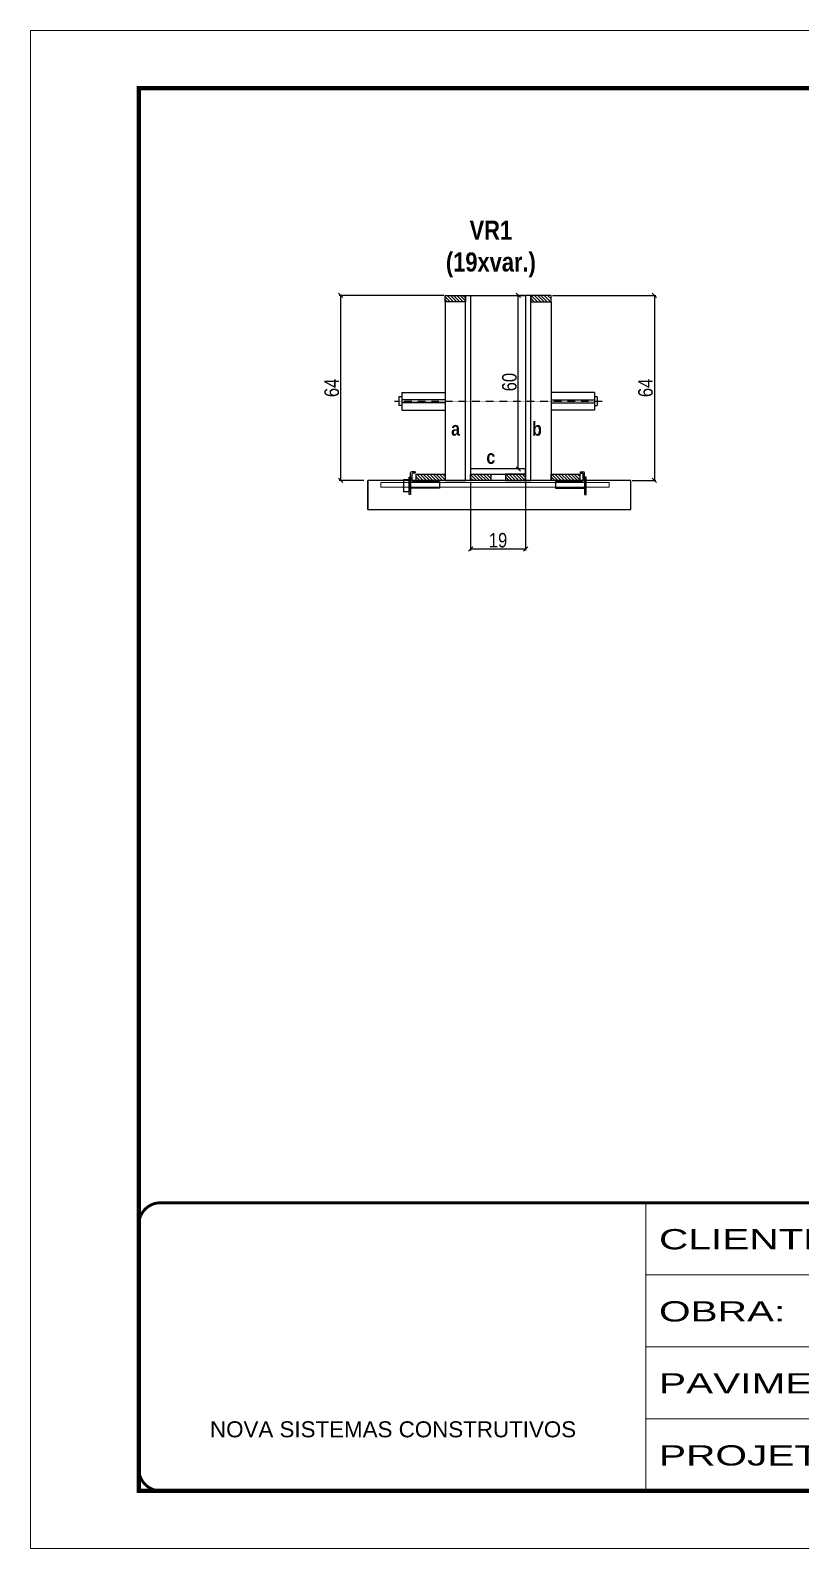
# Model space of a CAD drawing. Extents: x 3309 to 9590, y -2522 to 14608.
# Drawn here: x 3309 to 3842, y 8964 to 10014 of the extents above; entities that cross this region are included whole.
import ezdxf

# ---------------------------------------------------------------- set-up
doc = ezdxf.new("R2010")
doc.units = 0
for name, pattern in [('CONTINUO', [0]), ('DASHED', [0.75, 0.5, -0.25]), ('HIDDEN', [0.375, 0.25, -0.125])]:
    doc.linetypes.add(name, pattern=pattern)
for name, color, linetype in [('barrote', 251, 'Continuous'), ('COTA', 241, 'Continuous'), ('detalhes', 4, 'Continuous'), ('NOMENCLATURA', 7, 'Continuous'), ('Painéis', 200, 'Continuous'), ('presilha', 1, 'Continuous'), ('SARR_2.2x10', 60, 'Continuous'), ('SARR_2.2x7', 40, 'Continuous'), ('SARR_3.5x7', 81, 'Continuous'), ('TENSOR', 3, 'Continuous')]:
    doc.layers.add(name, color=color, linetype=linetype)
for name, color, linetype, lineweight in [('CONCRETO', 251, 'Continuous', 25), ('Folhas', 255, 'Continuous', 9), ('SARRAFO DE PRESSAO', 251, 'DASHED', 9), ('SCO-___-LAJ', 2, 'Continuous', 0)]:
    doc.layers.add(name, color=color, linetype=linetype, lineweight=lineweight)
doc.styles.add('ARIAL', font='arial.ttf')
doc.styles.add('COTA TECNICA 2X', font='techl___.ttf', dxfattribs={"height": 10})
doc.styles.add('TECNICA', font='techb___.ttf', dxfattribs={"height": 10})
doc.styles.add('Tecnologia', font='')
doc.styles.get('Tecnologia').set_extended_font_data('Forgotten Futurist')
doc.dimstyles.new('SECAO', dxfattribs={"dimscale": 0.333333, "dimtxt": 5, "dimasz": 9, "dimexe": 3, "dimexo": 3, "dimgap": 3, "dimtad": 1, "dimdec": 1, "dimlfac": 0.5, "dimzin": 12, "dimdsep": 46, "dimtxsty": 'COTA TECNICA 2X', "dimblk1": 'OBLIQUE', "dimblk2": 'OBLIQUE', "dimsah": 1, "dimcen": 0.9, "dimclrd": 4, "dimclre": 4, "dimclrt": 240, "dimadec": 1, "dimazin": 3, "dimtfac": 1, "dimtdec": 1, "dimtmove": 0, "dimatfit": 3, "dimfxl": 1, "dimtolj": 1, "dimtzin": 12, "dimarcsym": 0})
pattern_1 = [(135, (36849.3665, -113809.8887), (-1.122532015, -1.122532015), [])]

# ---------------------------------------------------------------- blocks, each defined once
blk = doc.blocks.new('9999999999')
at = {"color": 30, "linetype": 'CONTINUO'}
for p, q in [((98564.6, 34230.2), (98564.6, 34429.4)), ((98564.6, 34379.6), (99584, 34379.6)), ((98564.6, 34329.8), (99488, 34329.8)), ((98564.6, 34280), (99488, 34280))]:
    blk.add_line(p, q, dxfattribs=at)
at = {"color": 30, "linetype": 'CONTINUO', "const_width": 2}
blk.add_lwpolyline([(99584, 34230.2), (99584, 34414.4, 0.414214), (99569, 34429.4), (98229, 34429.4, 0.414214), (98214, 34414.4), (98214, 34245.2, 0.414214), (98229, 34230.2), (99584, 34230.2)], format="xyb", dxfattribs=at)
at = {"layer": 'Folhas'}
blk.add_lwpolyline([(98139, 34190.2), (99624, 34190.2), (99624, 35240.2), (98139, 35240.2)], close=True, dxfattribs=at)
at = {"layer": 'Folhas', "color": 30, "const_width": 3}
blk.add_lwpolyline([(98214, 34230.2), (99584, 34230.2), (99584, 35200.2), (98214, 35200.2)], close=True, dxfattribs=at)
at = {"color": 7, "linetype": 'Continuous', "ltscale": 5, "style": 'ARIAL'}
blk.add_text('NOVA SISTEMAS CONSTRUTIVOS', height=11.059, dxfattribs=at).set_placement((98263.2, 34267.2))
at = {"layer": 'Folhas', "color": 7, "style": 'Tecnologia', "width": 1.5}
for s, p in [('CLIENTE:', (98573.7, 34397.2)), ('OBRA:', (98573.7, 34347.3)), ('PAVIMENTO:', (98573.7, 34297.5)), ('PROJETO:', (98573.7, 34247.7))]:
    blk.add_text(s, height=14, dxfattribs=at).set_placement(p)
blk = doc.blocks.new('_Oblique')
at = {"color": 0, "linetype": 'ByBlock', "lineweight": -2}
blk.add_line((-0.5, -0.5), (0.5, 0.5), dxfattribs=at)
blk = doc.blocks.new('*D562')
at = {"layer": 'COTA', "color": 4, "lineweight": -2, "transparency": 16777216}
for p, q in [((3613.8, 9701.3), (3613.8, 9653.8)), ((3651.8, 9701.3), (3651.8, 9653.8)), ((3651.8, 9654.8), (3613.8, 9654.8))]:
    blk.add_line(p, q, dxfattribs=at)
at = {"layer": 'Defpoints', "color": 0, "transparency": 16777216}
for p in [(3613.8, 9702.3), (3651.8, 9702.3), (3613.8, 9654.8)]:
    blk.add_point(p, dxfattribs=at)
at = {"layer": 'COTA', "color": 4, "lineweight": -2, "transparency": 16777216, "xscale": 3, "yscale": 3, "zscale": 3, "rotation": 180}
blk.add_blockref('_Oblique', (3613.8, 9654.8), dxfattribs=at)
at = {"layer": 'COTA', "color": 4, "lineweight": -2, "transparency": 16777216, "xscale": 3, "yscale": 3, "zscale": 3}
blk.add_blockref('_Oblique', (3651.8, 9654.8), dxfattribs=at)
at = {"layer": 'COTA', "color": 240, "transparency": 16777216, "insert": (3632.8, 9660.9), "char_height": 10, "attachment_point": 5, "style": 'COTA TECNICA 2X'}
blk.add_mtext('\\A1;19', dxfattribs=at)
blk = doc.blocks.new('PRESILHA METÁLICA 1')
at = {"layer": 'presilha'}
for p, q in [((7.5, 10.6), (7.5, 19.9)), ((12, 21), (8.6, 21)), ((9, 11.6), (9, 18.9)), ((12, 19.5), (9.6, 19.5)), ((12, 21), (12, 19.5)), ((0, 13), (6, 13)), ((0, 13), (0, 0)), ((6, 0), (0, 0)), ((6, 15.5), (7.5, 15.5)), ((6, -2.5), (6, 15.5)), ((6, 13), (6, 0)), ((7.5, 15.5), (7.5, -2.5)), ((37.5, 4.1), (7.5, 4.1)), ((37.5, 11), (9.6, 11)), ((37.5, 11), (37.5, 4.1)), ((7.5, -2.5), (6, -2.5))]:
    blk.add_line(p, q, dxfattribs=at)
for centre, radius, start, end in [((8.6, 19.9), 1.14, 90, 180), ((9.6, 18.9), 0.57, 90, 180), ((9.6, 11.6), 0.57, 180, 270)]:
    blk.add_arc(centre, radius, start, end, dxfattribs=at)
blk = doc.blocks.new('PRESILHA METÁLICA 2')
at = {"layer": 'presilha'}
for p, q in [((-5.2, 23.5), (-5.2, 22)), ((-5.2, 23.5), (-1.9, 23.5)), ((-5.2, 22), (-2.8, 22)), ((-2.2, 14.1), (-2.2, 21.4)), ((0.8, 18), (-0.8, 18)), ((-0.8, 18), (-0.8, 0)), ((-0.8, 14.6), (-0.8, 22.4)), ((0.8, 0), (0.8, 18)), ((-30.8, 13.5), (-30.8, 6.6)), ((-30.8, 13.5), (-2.8, 13.5)), ((-30.8, 6.6), (-0.8, 6.6)), ((-0.8, 0), (0.8, 0))]:
    blk.add_line(p, q, dxfattribs=at)
for centre, radius, start, end in [((-2.8, 21.4), 0.57, 0, 90), ((-1.9, 22.4), 1.14, 0, 90), ((-2.8, 14.1), 0.57, 270, 0)]:
    blk.add_arc(centre, radius, start, end, dxfattribs=at)
blk = doc.blocks.new('*D563')
at = {"layer": 'COTA', "color": 4, "lineweight": -2, "transparency": 16777216}
for p, q in [((3670.4, 9830.3), (3741.9, 9830.3)), ((3740.9, 9830.3), (3740.9, 9702.3)), ((3725.6, 9702.3), (3741.9, 9702.3))]:
    blk.add_line(p, q, dxfattribs=at)
at = {"layer": 'Defpoints', "color": 0, "transparency": 16777216}
for p in [(3669.4, 9830.3), (3724.6, 9702.3), (3740.9, 9702.3)]:
    blk.add_point(p, dxfattribs=at)
at = {"layer": 'COTA', "color": 4, "lineweight": -2, "transparency": 16777216, "xscale": 3, "yscale": 3, "zscale": 3}
for p, rotation in [((3740.9, 9830.3), 90), ((3740.9, 9702.3), 270)]:
    blk.add_blockref('_Oblique', p, dxfattribs=dict(at, rotation=rotation))
at = {"layer": 'COTA', "color": 240, "transparency": 16777216, "insert": (3734.8, 9766.3), "char_height": 10, "attachment_point": 5, "rotation": 90, "style": 'COTA TECNICA 2X'}
blk.add_mtext('\\A1;64', dxfattribs=at)
blk = doc.blocks.new('*D564')
at = {"layer": 'COTA', "color": 4, "lineweight": -2, "transparency": 16777216}
for p, q in [((3595.2, 9830.3), (3522.9, 9830.3)), ((3523.9, 9830.3), (3523.9, 9702.3)), ((3540, 9702.3), (3522.9, 9702.3))]:
    blk.add_line(p, q, dxfattribs=at)
at = {"layer": 'Defpoints', "color": 0, "transparency": 16777216}
for p in [(3596.2, 9830.3), (3523.9, 9702.3), (3541, 9702.3)]:
    blk.add_point(p, dxfattribs=at)
at = {"layer": 'COTA', "color": 4, "lineweight": -2, "transparency": 16777216, "xscale": 3, "yscale": 3, "zscale": 3}
for p, rotation in [((3523.9, 9830.3), 90), ((3523.9, 9702.3), 270)]:
    blk.add_blockref('_Oblique', p, dxfattribs=dict(at, rotation=rotation))
at = {"layer": 'COTA', "color": 240, "transparency": 16777216, "insert": (3517.8, 9766.3), "char_height": 10, "attachment_point": 5, "rotation": 90, "style": 'COTA TECNICA 2X'}
blk.add_mtext('\\A1;64', dxfattribs=at)
blk = doc.blocks.new('*D565')
at = {"layer": 'COTA', "color": 4, "lineweight": -2, "transparency": 16777216}
for p, q in [((3650.8, 9830.3), (3645.8, 9830.3)), ((3646.8, 9710.3), (3646.8, 9830.3)), ((3650.8, 9710.3), (3645.8, 9710.3))]:
    blk.add_line(p, q, dxfattribs=at)
at = {"layer": 'Defpoints', "color": 0, "transparency": 16777216}
for p in [(3646.8, 9830.3), (3651.8, 9830.3), (3651.8, 9710.3)]:
    blk.add_point(p, dxfattribs=at)
at = {"layer": 'COTA', "color": 4, "lineweight": -2, "transparency": 16777216, "xscale": 3, "yscale": 3, "zscale": 3}
for p, rotation in [((3646.8, 9830.3), 90), ((3646.8, 9710.3), 270)]:
    blk.add_blockref('_Oblique', p, dxfattribs=dict(at, rotation=rotation))
at = {"layer": 'COTA', "color": 240, "transparency": 16777216, "insert": (3640.7, 9770.3), "char_height": 10, "attachment_point": 5, "rotation": 90, "style": 'COTA TECNICA 2X'}
blk.add_mtext('\\A1;60', dxfattribs=at)

msp = doc.modelspace()

# ---------------------------------------------------------------- hatches: boundary and pattern name
at = {"layer": 'SARR_2.2x10'}
h = msp.add_hatch(dxfattribs=at)
h.set_pattern_fill('ANSI31', color=256, scale=0.5, angle=90)
h.set_pattern_definition([(135, (36769.7665, -113809.8887), (-1.122532015, -1.122532015), [])])
h.paths.add_polyline_path([(3576.23, 9706.68), (3576.23, 9702.28), (3596.23, 9702.28), (3596.23, 9706.68)])
h = msp.add_hatch(dxfattribs=at)
h.set_pattern_fill('ANSI31', color=256, scale=0.5, angle=90)
h.set_pattern_definition([(135, (36862.9665, -113809.8887), (-1.122532015, -1.122532015), [])])
h.paths.add_polyline_path([(3669.43, 9706.68), (3669.43, 9702.28), (3689.43, 9702.28), (3689.43, 9706.68)])
at = {"layer": 'SARR_2.2x7'}
h = msp.add_hatch(dxfattribs=at)
h.set_pattern_fill('ANSI31', color=256, scale=0.5, angle=90)
h.set_pattern_definition([(135, (36763.7665, -113686.2887), (-1.122532015, -1.122532015), [])])
h.paths.add_polyline_path([(3610.23, 9830.28), (3610.23, 9825.88), (3596.23, 9825.88), (3596.23, 9830.28)])
h = msp.add_hatch(dxfattribs=at)
h.set_pattern_fill('ANSI31', color=256, scale=0.5, angle=90)
h.set_pattern_definition([(135, (36783.7665, -113686.2887), (-1.122532015, -1.122532015), [])])
h.paths.add_polyline_path([(3655.43, 9830.28), (3655.43, 9825.88), (3669.43, 9825.88), (3669.43, 9830.28)])
h = msp.add_hatch(dxfattribs=at)
h.set_pattern_fill('ANSI31', color=256, scale=0.5, angle=90)
h.set_pattern_definition(pattern_1)
h.paths.add_polyline_path([(3627.83, 9702.28), (3627.83, 9706.68), (3613.83, 9706.68), (3613.83, 9702.28)])
h = msp.add_hatch(dxfattribs=at)
h.set_pattern_fill('ANSI31', color=256, scale=0.5, angle=90)
h.set_pattern_definition(pattern_1)
h.paths.add_polyline_path([(3637.83, 9706.68), (3637.83, 9702.28), (3651.83, 9702.28), (3651.83, 9706.68)])

# ---------------------------------------------------------------- linework, layer by layer
at = {"ltscale": 3}
for p, q in [((3564.23, 9760.01), (3564.23, 9754.01)), ((3566.23, 9760.01), (3564.23, 9760.01)), ((3566.23, 9763.01), (3566.23, 9751.01)), ((3566.23, 9763.01), (3596.23, 9763.01)), ((3596.23, 9758.01), (3566.23, 9758.01)), ((3596.23, 9756.01), (3566.23, 9756.01)), ((3699.43, 9763.01), (3669.43, 9763.01)), ((3669.43, 9758.01), (3699.43, 9758.01)), ((3669.43, 9756.01), (3699.43, 9756.01)), ((3699.43, 9763.01), (3699.43, 9751.01)), ((3701.43, 9760.01), (3699.43, 9760.01)), ((3701.43, 9760.01), (3701.43, 9754.01)), ((3566.23, 9754.01), (3564.23, 9754.01)), ((3566.23, 9751.01), (3596.23, 9751.01)), ((3699.43, 9751.01), (3669.43, 9751.01)), ((3699.43, 9754.01), (3701.43, 9754.01))]:
    msp.add_line(p, q, dxfattribs=at)
at = {"layer": 'barrote'}
msp.add_lwpolyline([(3542.77, 9682.28), (3724.69, 9682.28), (3724.69, 9702.28), (3542.77, 9702.28)], close=True, dxfattribs=at)
at = {"layer": 'CONCRETO', "linetype": 'Continuous'}
msp.add_line((3613.83, 9830.28), (3651.83, 9830.28), dxfattribs=at)
at = {"layer": 'detalhes', "color": 250}
msp.add_line((3542.77, 9682.28), (3542.77, 9702.28), dxfattribs=at)
at = {"layer": 'Painéis', "linetype": 'Continuous'}
for points in [[(3610.23, 9702.28), (3610.23, 9830.28), (3613.83, 9830.28), (3613.83, 9702.28)], [(3655.43, 9702.28), (3655.43, 9830.28), (3651.83, 9830.28), (3651.83, 9702.28)], [(3651.83, 9710.28), (3613.83, 9710.28), (3613.83, 9706.68), (3651.83, 9706.68)]]:
    msp.add_lwpolyline(points, close=True, dxfattribs=at)
at = {"layer": 'SARR_2.2x10'}
for points in [[(3576.23, 9706.68), (3596.23, 9706.68), (3596.23, 9702.28), (3576.23, 9702.28)], [(3669.43, 9706.68), (3689.43, 9706.68), (3689.43, 9702.28), (3669.43, 9702.28)]]:
    msp.add_lwpolyline(points, close=True, dxfattribs=at)
at = {"layer": 'SARR_2.2x7', "elevation": 0}
for points in [[(3596.23, 9830.28), (3610.23, 9830.28), (3610.23, 9825.88), (3596.23, 9825.88)], [(3669.43, 9830.28), (3655.43, 9830.28), (3655.43, 9825.88), (3669.43, 9825.88)]]:
    msp.add_lwpolyline(points, close=True, dxfattribs=at)
at = {"layer": 'SARR_2.2x7'}
for points in [[(3613.83, 9706.68), (3627.83, 9706.68), (3627.83, 9702.28), (3613.83, 9702.28)], [(3651.83, 9706.68), (3637.83, 9706.68), (3637.83, 9702.28), (3651.83, 9702.28)]]:
    msp.add_lwpolyline(points, close=True, dxfattribs=at)
at = {"layer": 'SARR_3.5x7'}
for points in [[(3610.23, 9825.88), (3596.23, 9825.88), (3596.23, 9702.28), (3610.23, 9702.28)], [(3655.43, 9825.88), (3669.43, 9825.88), (3669.43, 9702.28), (3655.43, 9702.28)]]:
    msp.add_lwpolyline(points, close=True, dxfattribs=at)
at = {"layer": 'SCO-___-LAJ', "color": 1}
msp.add_lwpolyline([(3551.77, 9700.95), (3709.61, 9700.95), (3709.61, 9697.75), (3551.77, 9697.75)], close=True, dxfattribs=at)
at = {"layer": 'TENSOR', "linetype": 'HIDDEN', "ltscale": 0.5}
msp.add_line((3561.23, 9757.01), (3704.73, 9757.01), dxfattribs=at)

# ---------------------------------------------------------------- block references
at = {"layer": 'presilha', "xscale": 0.6666666666666666, "yscale": 0.6666666666666666, "zscale": 0.6666666666666666}
for name, p in [('PRESILHA METÁLICA 1', (3567.36, 9694.31)), ('PRESILHA METÁLICA 2', (3693.11, 9692.65))]:
    msp.add_blockref(name, p, dxfattribs=at)
at = {"layer": 'SARRAFO DE PRESSAO', "color": 6, "linetype": 'ByBlock'}
msp.add_blockref('9999999999', (-94829.61, -25226.65), dxfattribs=at)

# ---------------------------------------------------------------- texts
at = {"layer": 'detalhes', "style": 'TECNICA'}
for s, p in [('a', (3600.35, 9733.26)), ('b', (3656.33, 9733.25)), ('c', (3624.72, 9713.75))]:
    msp.add_text(s, height=9.6, dxfattribs=at).set_placement(p)
at = {"layer": 'NOMENCLATURA', "insert": (3627.83, 9881.98), "char_height": 13.2, "attachment_point": 2, "style": 'TECNICA'}
msp.add_mtext_dynamic_manual_height_columns('VR1\\P(19xvar.)', width=300.2766, gutter_width=1, heights=[0], dxfattribs=at)

# ---------------------------------------------------------------- dimensions: what is measured, and where the dimension line sits
at = {"layer": 'COTA'}
for base, p1, p2, picture, middle in [((3523.91, 9702.28, 0), (3596.23, 9830.28), (3541.01, 9702.28, 0), '*D564', (3517.81, 9766.28, 0)), ((3646.75, 9830.28), (3651.83, 9710.28), (3651.83, 9830.28), '*D565', (3640.65, 9770.28)), ((3740.87, 9702.28, 0), (3669.43, 9830.28), (3724.64, 9702.28, 0), '*D563', (3734.77, 9766.28, 0))]:
    dim = msp.add_linear_dim(base=base, p1=p1, p2=p2, angle=90, dimstyle='SECAO', dxfattribs=at)
    dim.commit()
    dim.dimension.update_dxf_attribs({"geometry": picture, "text_midpoint": middle})
dim = msp.add_linear_dim(base=(3613.83, 9654.81), p1=(3651.83, 9702.28), p2=(3613.83, 9702.28), angle=180, dimstyle='SECAO', dxfattribs=at)
dim.commit()
dim.dimension.update_dxf_attribs({"geometry": '*D562', "text_midpoint": (3632.83, 9654.81), "dimtype": 160})

doc.saveas('drawing.dxf')
